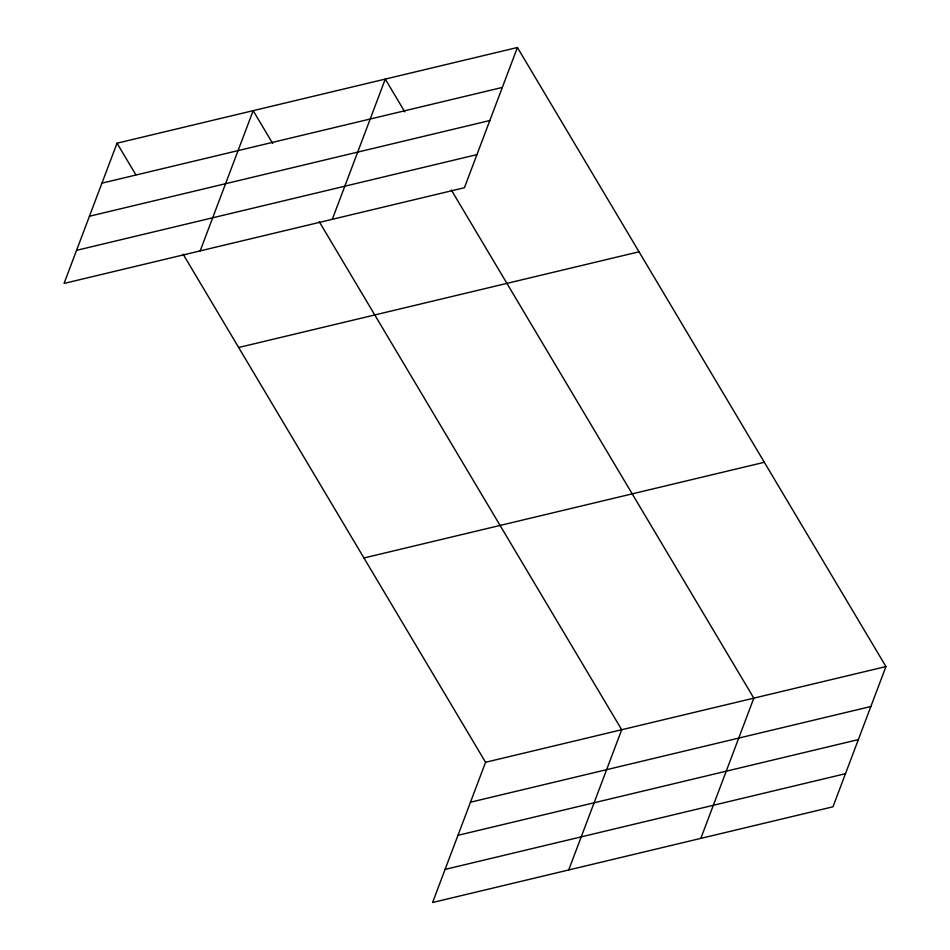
<?xml version="1.0" encoding="UTF-8"?>
<svg xmlns="http://www.w3.org/2000/svg" width="950" height="950" viewBox="0 0 950 950"><rect width="100%" height="100%" fill="white"/><g stroke="black" fill="none" stroke-linecap="round" stroke-linejoin="round"><path stroke-width="1.43" d="M117.028 143.201L64.054 283.433L464.431 187.72L517.418 47.5L117.028 143.201L135.803 174.729M200.177 250.883L253.163 110.663L272.686 143.45M332.31 219.308L385.284 79.087L404.807 111.874M183.101 254.184L485.569 762.28L432.582 902.5L832.972 806.799L885.946 666.568L517.418 47.5M568.717 869.962L621.704 729.742L319.224 221.635M700.839 838.375L753.825 698.155L451.357 190.059M101.947 183.148L502.324 87.436M89.442 216.244L489.82 120.531M76.558 250.337L476.936 154.624M238.652 347.498L639.029 251.797M363.957 557.982L764.334 462.282M485.569 762.28L885.946 666.568M470.476 802.216L870.865 706.515M457.971 835.311L858.349 739.611M445.087 869.404L845.476 773.704"/></g></svg>
